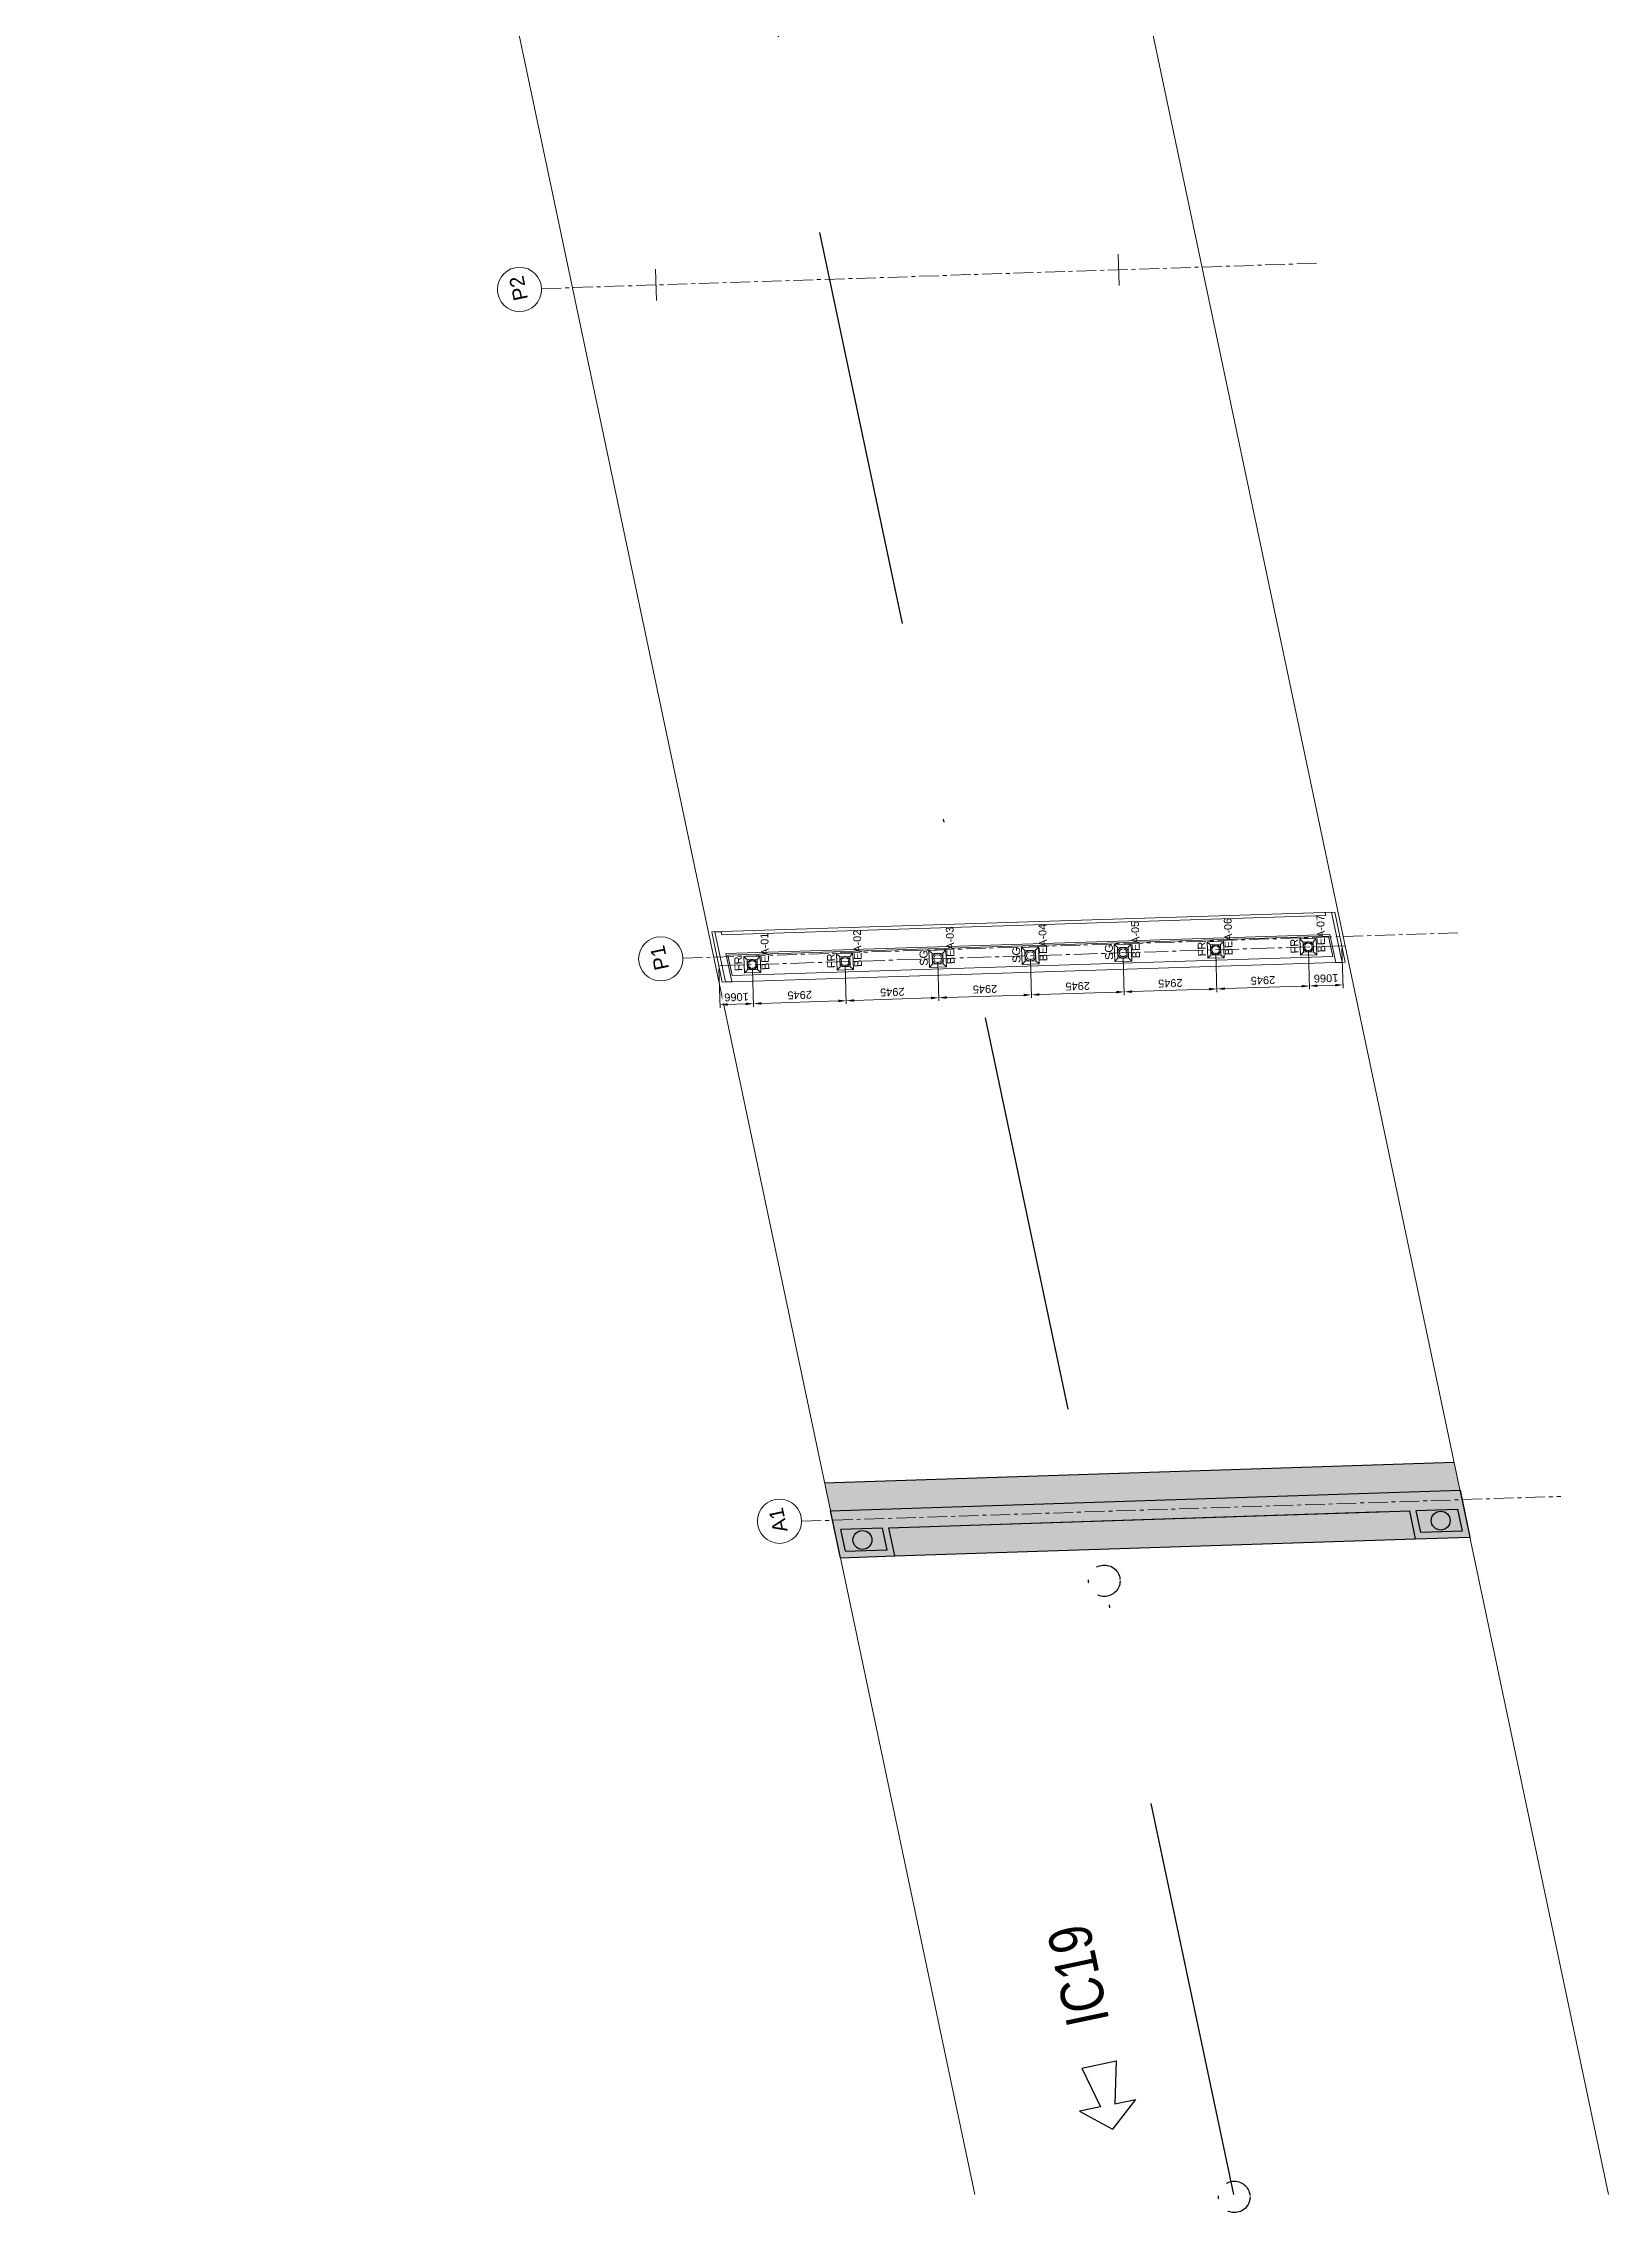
# Model space of a CAD drawing. Header units: metres. Extents: x 224457 to 224512, y 3642199 to 3642337.
# Drawn here: x 224456.5 to 224506.2, y 3642199.4 to 3642268.3 of the extents above; entities that cross this region are included whole.
import ezdxf
from ezdxf.enums import TextEntityAlignment as Align

# ---------------------------------------------------------------- set-up
doc = ezdxf.new("R2010")
doc.units = ezdxf.units.M
doc.header["$MEASUREMENT"] = 0
doc.header["$PDMODE"] = 35
doc.header["$PDSIZE"] = -1
for name, pattern in [('CENTER', [2, 1.25, -0.25, 0.25, -0.25]), ('CENTER2', [1.125, 0.75, -0.125, 0.125, -0.125]), ('DASHDOT', [25.4, 12.7, -6.35, 0, -6.35]), ('Eixos TRI-312-Part4$0$DASHDOTX2', [2, 1, -0.5, 0, -0.5]), ('HIDDEN', [0.375, 0.25, -0.125]), ('right of way LBCD$0$DIVIDE', [1.25, 0.5, -0.25, 0, -0.25, 0, -0.25])]:
    doc.linetypes.add(name, pattern=pattern)
for name, color, linetype, lineweight in [('Coordinate Points', 7, 'Continuous', 0), ('S-ANNO-DIMS', 2, 'Continuous', 9), ('S-ANNO-PATT', 1, 'Continuous', 5), ('S-BRDG-POT-BRNG', 8, 'Continuous', 20), ('S-COLS-CNTR', 253, 'CENTER', 5), ('S-COLS-CONC', 253, 'Continuous', 20), ('S-CONC', 3, 'Continuous', 20), ('S-FNDN-CNTR', 1, 'CENTER', 5), ('S-TEXT-0050', 2, 'Continuous', 9), ('Traçado TRI-312-Part4$0$Shoulder', 10, 'Continuous', 5)]:
    doc.layers.add(name, color=color, linetype=linetype, lineweight=lineweight)
for name, color, linetype in [('Corte_G', 3, 'Continuous'), ('Eixos TRI-312-Part4$0$AXIS_TRR', 1, 'Eixos TRI-312-Part4$0$DASHDOTX2'), ('right of way LBCD$0$R.O.W. LBCD', 5, 'right of way LBCD$0$DIVIDE'), ('TEXTO', 7, 'Continuous'), ('Tramas_G', 254, 'Continuous'), ('Vista_G', 7, 'Continuous')]:
    doc.layers.add(name, color=color, linetype=linetype)
doc.styles.add('Arial', font='arial.ttf')
doc.styles.add('Gen-Text', font='arial.ttf', dxfattribs={"height": 2.5})
doc.styles.add('S-TEXT-METR-MILL-050', font='arial.ttf', dxfattribs={"height": 0.125})
doc.styles.add('S-TEXT-METR-MILL-075', font='arial.ttf', dxfattribs={"height": 0.1875})
doc.styles.add('S-TEXT-METR-MILL-100', font='arial.ttf', dxfattribs={"height": 0.25})
doc.dimstyles.new('S-DIMS-METR-MILL-100', dxfattribs={"dimtxt": 0.25, "dimasz": 0.25, "dimexe": 0.1, "dimexo": 0.1, "dimgap": 0.1, "dimtad": 1, "dimdec": 0, "dimlfac": 1000, "dimzin": 0, "dimdsep": 46, "dimtxsty": 'S-TEXT-METR-MILL-100', "dimcen": 0, "dimclrd": 256, "dimclre": 256, "dimadec": 0, "dimazin": 0, "dimtfac": 1, "dimtdec": 0, "dimtmove": 1, "dimatfit": 3, "dimfxl": 1, "dimtzin": 0, "dimlwd": -1, "dimlwe": -1, "dimarcsym": 0})

# ---------------------------------------------------------------- blocks, each defined once
blk = doc.blocks.new('CRBLK')
at = {"lineweight": 0, "ltscale": 0.5}
blk.add_circle((0, 0), 1.25, dxfattribs=at)
at = {"lineweight": 0, "ltscale": 0.5, "style": 'Gen-Text'}
blk.add_attdef('OO', text='', height=2.5, dxfattribs=at).set_placement((3, 2.5), align=Align.MIDDLE_LEFT)
blk = doc.blocks.new('*D431')
at = {"layer": 'Defpoints', "color": 0, "ltscale": 0.5, "transparency": 16777216}
for p in [(224477.978, 3642239.002), (224479.044, 3642239.036)]:
    blk.add_point(p, dxfattribs=at)
at = {"layer": 'S-ANNO-DIMS', "ltscale": 0.5, "transparency": 16777216}
for p, q in [((224477.981, 3642238.902), (224478.02, 3642237.661)), ((224479.047, 3642238.936), (224479.086, 3642237.695)), ((224478.267, 3642237.769), (224478.833, 3642237.787))]:
    blk.add_line(p, q, dxfattribs=at)
for points in [[(224478.266, 3642237.811), (224478.268, 3642237.727), (224478.017, 3642237.761)], [(224478.832, 3642237.829), (224478.834, 3642237.745), (224479.083, 3642237.795)]]:
    blk.add_solid(points, dxfattribs=at)
at = {"layer": 'S-ANNO-DIMS', "color": 0, "ltscale": 0.5, "transparency": 16777216, "insert": (224478.543, 3642238.005), "char_height": 0.25, "attachment_point": 5, "rotation": 181.82088, "style": 'S-TEXT-METR-MILL-100', "bg_fill": 3, "box_fill_scale": 1.25, "bg_fill_color": 256, "bg_fill_true_color": 13158600, "bg_fill_transparency": 0}
blk.add_mtext('1066', dxfattribs=at)
at = {"layer": 'Defpoints', "color": 0, "ltscale": 0.5, "transparency": 16777216}
blk.add_point((224479.083, 3642237.795), dxfattribs=at)
blk = doc.blocks.new('*D432')
at = {"layer": 'Defpoints', "color": 0, "ltscale": 0.5, "transparency": 16777216}
for p in [(224479.044, 3642239.036), (224481.987, 3642239.13), (224482.026, 3642237.888)]:
    blk.add_point(p, dxfattribs=at)
at = {"layer": 'S-ANNO-DIMS', "ltscale": 0.5, "transparency": 16777216}
for p, q in [((224479.047, 3642238.936), (224479.086, 3642237.695)), ((224481.99, 3642239.03), (224482.03, 3642237.789)), ((224479.333, 3642237.803), (224481.777, 3642237.881))]:
    blk.add_line(p, q, dxfattribs=at)
for points in [[(224479.332, 3642237.844), (224479.334, 3642237.761), (224479.083, 3642237.795)], [(224481.775, 3642237.922), (224481.778, 3642237.839), (224482.026, 3642237.888)]]:
    blk.add_solid(points, dxfattribs=at)
at = {"layer": 'S-ANNO-DIMS', "color": 0, "ltscale": 0.5, "transparency": 16777216, "insert": (224480.548, 3642238.069), "char_height": 0.25, "attachment_point": 5, "rotation": 181.82088, "style": 'S-TEXT-METR-MILL-100', "bg_fill": 3, "box_fill_scale": 1.25, "bg_fill_color": 256, "bg_fill_true_color": 13158600, "bg_fill_transparency": 0}
blk.add_mtext('2945', dxfattribs=at)
blk = doc.blocks.new('*D433')
at = {"layer": 'Defpoints', "color": 0, "ltscale": 0.5, "transparency": 16777216}
for p in [(224481.987, 3642239.13), (224484.931, 3642239.223), (224484.97, 3642237.982)]:
    blk.add_point(p, dxfattribs=at)
at = {"layer": 'S-ANNO-DIMS', "ltscale": 0.5, "transparency": 16777216}
for p, q in [((224481.99, 3642239.03), (224482.03, 3642237.789)), ((224484.934, 3642239.123), (224484.973, 3642237.882)), ((224482.276, 3642237.896), (224484.72, 3642237.974))]:
    blk.add_line(p, q, dxfattribs=at)
for points in [[(224482.275, 3642237.938), (224482.278, 3642237.855), (224482.026, 3642237.888)], [(224484.719, 3642238.016), (224484.721, 3642237.932), (224484.97, 3642237.982)]]:
    blk.add_solid(points, dxfattribs=at)
at = {"layer": 'S-ANNO-DIMS', "color": 0, "ltscale": 0.5, "transparency": 16777216, "insert": (224483.491, 3642238.163), "char_height": 0.25, "attachment_point": 5, "rotation": 181.82088, "style": 'S-TEXT-METR-MILL-100', "bg_fill": 3, "box_fill_scale": 1.25, "bg_fill_color": 256, "bg_fill_true_color": 13158600, "bg_fill_transparency": 0}
blk.add_mtext('2945', dxfattribs=at)
blk = doc.blocks.new('*D435')
at = {"layer": 'Defpoints', "color": 0, "ltscale": 0.5, "transparency": 16777216}
for p in [(224490.818, 3642239.411), (224487.874, 3642239.317), (224490.857, 3642238.169)]:
    blk.add_point(p, dxfattribs=at)
at = {"layer": 'S-ANNO-DIMS', "ltscale": 0.5, "transparency": 16777216}
for p, q in [((224487.877, 3642239.217), (224487.917, 3642237.976)), ((224490.821, 3642239.311), (224490.861, 3642238.069)), ((224488.163, 3642238.084), (224490.608, 3642238.161))]:
    blk.add_line(p, q, dxfattribs=at)
for points in [[(224488.162, 3642238.125), (224488.165, 3642238.042), (224487.914, 3642238.076)], [(224490.606, 3642238.203), (224490.609, 3642238.12), (224490.857, 3642238.169)]]:
    blk.add_solid(points, dxfattribs=at)
at = {"layer": 'S-ANNO-DIMS', "color": 0, "ltscale": 0.5, "transparency": 16777216, "insert": (224489.378, 3642238.35), "char_height": 0.25, "attachment_point": 5, "rotation": 181.82088, "style": 'S-TEXT-METR-MILL-100', "bg_fill": 3, "box_fill_scale": 1.25, "bg_fill_color": 256, "bg_fill_true_color": 13158600, "bg_fill_transparency": 0}
blk.add_mtext('2945', dxfattribs=at)
blk = doc.blocks.new('*D436')
at = {"layer": 'Defpoints', "color": 0, "ltscale": 0.5, "transparency": 16777216}
for p in [(224490.818, 3642239.411), (224493.761, 3642239.504), (224493.801, 3642238.263)]:
    blk.add_point(p, dxfattribs=at)
at = {"layer": 'S-ANNO-DIMS', "ltscale": 0.5, "transparency": 16777216}
for p, q in [((224493.765, 3642239.404), (224493.804, 3642238.163)), ((224490.821, 3642239.311), (224490.861, 3642238.069)), ((224491.107, 3642238.177), (224493.551, 3642238.255))]:
    blk.add_line(p, q, dxfattribs=at)
for points in [[(224491.106, 3642238.219), (224491.109, 3642238.136), (224490.857, 3642238.169)], [(224493.55, 3642238.296), (224493.552, 3642238.213), (224493.801, 3642238.263)]]:
    blk.add_solid(points, dxfattribs=at)
at = {"layer": 'S-ANNO-DIMS', "color": 0, "ltscale": 0.5, "transparency": 16777216, "insert": (224492.322, 3642238.444), "char_height": 0.25, "attachment_point": 5, "rotation": 181.82088, "style": 'S-TEXT-METR-MILL-100', "bg_fill": 3, "box_fill_scale": 1.25, "bg_fill_color": 256, "bg_fill_true_color": 13158600, "bg_fill_transparency": 0}
blk.add_mtext('2945', dxfattribs=at)
blk = doc.blocks.new('*D437')
at = {"layer": 'Defpoints', "color": 0, "ltscale": 0.5, "transparency": 16777216}
for p in [(224493.761, 3642239.504), (224496.705, 3642239.598), (224496.744, 3642238.356)]:
    blk.add_point(p, dxfattribs=at)
at = {"layer": 'S-ANNO-DIMS', "ltscale": 0.5, "transparency": 16777216}
for p, q in [((224493.765, 3642239.404), (224493.804, 3642238.163)), ((224496.708, 3642239.498), (224496.748, 3642238.256)), ((224494.051, 3642238.271), (224496.495, 3642238.348))]:
    blk.add_line(p, q, dxfattribs=at)
for points in [[(224494.049, 3642238.312), (224494.052, 3642238.229), (224493.801, 3642238.263)], [(224496.493, 3642238.39), (224496.496, 3642238.307), (224496.744, 3642238.356)]]:
    blk.add_solid(points, dxfattribs=at)
at = {"layer": 'S-ANNO-DIMS', "color": 0, "ltscale": 0.5, "transparency": 16777216, "insert": (224495.265, 3642238.537), "char_height": 0.25, "attachment_point": 5, "rotation": 181.82088, "style": 'S-TEXT-METR-MILL-100', "bg_fill": 3, "box_fill_scale": 1.25, "bg_fill_color": 256, "bg_fill_true_color": 13158600, "bg_fill_transparency": 0}
blk.add_mtext('2945', dxfattribs=at)
blk = doc.blocks.new('*D438')
at = {"layer": 'Defpoints', "color": 0, "ltscale": 0.5, "transparency": 16777216}
for p in [(224496.705, 3642239.598), (224497.771, 3642239.632)]:
    blk.add_point(p, dxfattribs=at)
at = {"layer": 'S-ANNO-DIMS', "ltscale": 0.5, "transparency": 16777216}
for p, q in [((224496.708, 3642239.498), (224496.748, 3642238.256)), ((224497.774, 3642239.532), (224497.814, 3642238.29)), ((224496.994, 3642238.364), (224497.56, 3642238.382))]:
    blk.add_line(p, q, dxfattribs=at)
for points in [[(224496.993, 3642238.406), (224496.996, 3642238.323), (224496.744, 3642238.356)], [(224497.559, 3642238.424), (224497.562, 3642238.341), (224497.81, 3642238.39)]]:
    blk.add_solid(points, dxfattribs=at)
at = {"layer": 'S-ANNO-DIMS', "color": 0, "ltscale": 0.5, "transparency": 16777216, "insert": (224497.27, 3642238.601), "char_height": 0.25, "attachment_point": 5, "rotation": 181.82088, "style": 'S-TEXT-METR-MILL-100', "bg_fill": 3, "box_fill_scale": 1.25, "bg_fill_color": 256, "bg_fill_true_color": 13158600, "bg_fill_transparency": 0}
blk.add_mtext('1066', dxfattribs=at)
at = {"layer": 'Defpoints', "color": 0, "ltscale": 0.5, "transparency": 16777216}
blk.add_point((224497.81, 3642238.39), dxfattribs=at)
blk = doc.blocks.new('*D439')
at = {"layer": 'Defpoints', "color": 0, "ltscale": 0.5, "transparency": 16777216}
for p in [(224484.931, 3642239.223), (224487.874, 3642239.317), (224487.914, 3642238.076)]:
    blk.add_point(p, dxfattribs=at)
at = {"layer": 'S-ANNO-DIMS', "ltscale": 0.5, "transparency": 16777216}
for p, q in [((224484.934, 3642239.123), (224484.973, 3642237.882)), ((224487.877, 3642239.217), (224487.917, 3642237.976)), ((224485.22, 3642237.99), (224487.664, 3642238.068))]:
    blk.add_line(p, q, dxfattribs=at)
for points in [[(224485.219, 3642238.032), (224485.221, 3642237.948), (224484.97, 3642237.982)], [(224487.662, 3642238.109), (224487.665, 3642238.026), (224487.914, 3642238.076)]]:
    blk.add_solid(points, dxfattribs=at)
at = {"layer": 'S-ANNO-DIMS', "color": 0, "ltscale": 0.5, "transparency": 16777216, "insert": (224486.435, 3642238.256), "char_height": 0.25, "attachment_point": 5, "rotation": 181.82088, "style": 'S-TEXT-METR-MILL-100', "bg_fill": 3, "box_fill_scale": 1.25, "bg_fill_color": 256, "bg_fill_true_color": 13158600, "bg_fill_transparency": 0}
blk.add_mtext('2945', dxfattribs=at)

msp = doc.modelspace()

# ---------------------------------------------------------------- hatches: boundary and pattern name
at = {"layer": 'S-ANNO-PATT', "ltscale": 0.5, "transparency": 33554505}
h = msp.add_hatch(color=8, dxfattribs=at)
h.dxf.hatch_style = 1
h.paths.add_polyline_path([(224501.0681, 3642222.3231), (224500.8794, 3642223.2174), (224481.7972, 3642222.5935), (224481.9859, 3642221.6992)])
h.paths.add_polyline_path([(224481.7972, 3642222.5935), (224481.3405, 3642222.5786), (224481.5291, 3642221.6843), (224481.9859, 3642221.6992)])
h.paths.add_polyline_path([(224501.3362, 3642223.2324), (224500.8794, 3642223.2174), (224501.0681, 3642222.3231), (224501.5248, 3642222.3381)])
h.paths.add_polyline_path([(224484.4658, 3642221.18), (224484.4952, 3642220.2805), (224499.3525, 3642220.7662), (224499.1638, 3642221.6605)])
h.paths.add_polyline_path([(224500.1138, 3642220.7911), (224499.9251, 3642221.6854), (224499.1638, 3642221.6605), (224499.3525, 3642220.7662)])
h.paths.add_polyline_path([(224483.3804, 3642221.1445), (224483.5378, 3642220.3986), (224483.5133, 3642221.1488)])
h.paths.add_polyline_path([(224483.5378, 3642220.3986), (224483.5691, 3642220.2502), (224484.4952, 3642220.2805), (224484.4658, 3642221.18), (224483.5133, 3642221.1488)])
h = msp.add_hatch(color=8, dxfattribs=at)
h.dxf.hatch_style = 1
h.paths.add_polyline_path([(224483.1774, 3642221.1378), (224483.151, 3642221.137), (224483.2978, 3642220.4414), (224483.3242, 3642220.4423)])
h.paths.add_polyline_path([(224500.1545, 3642221.6929), (224500.1281, 3642221.6921), (224500.2748, 3642220.9965), (224500.3012, 3642220.9974)])
h.paths.add_polyline_path([(224501.4476, 3642221.7352), (224501.4404, 3642221.735), (224501.5871, 3642221.0394), (224501.5943, 3642221.0396)])
h.paths.add_polyline_path([(224501.4404, 3642221.735), (224501.1938, 3642221.7269), (224501.3406, 3642221.0313), (224501.5871, 3642221.0394)])
h.paths.add_polyline_path([(224481.8579, 3642221.0947), (224482.0047, 3642220.3991), (224482.2584, 3642220.4074), (224482.1117, 3642221.103)])
h.paths.add_polyline_path([(224483.2978, 3642220.4414), (224483.151, 3642221.137), (224482.1117, 3642221.103), (224482.2584, 3642220.4074)])
h.paths.add_polyline_path([(224500.1545, 3642221.6929), (224500.3012, 3642220.9974), (224501.3406, 3642221.0313), (224501.1938, 3642221.7269)])
at = {"layer": 'Tramas_G', "linetype": 'ByBlock', "transparency": 33554505}
h = msp.add_hatch(color=253, dxfattribs=at)
h.paths.add_polyline_path([(224483.3804, 3642221.1445), (224483.354, 3642221.1436), (224483.5427, 3642220.2493), (224483.5691, 3642220.2502)])
h.paths.add_polyline_path([(224499.9515, 3642221.6863), (224499.9251, 3642221.6854), (224500.1138, 3642220.7911), (224500.1402, 3642220.792)])
h.paths.add_polyline_path([(224500.1108, 3642221.6915), (224499.9515, 3642221.6863), (224500.0982, 3642220.9907), (224500.1336, 3642220.9919)], flags=16)
h.paths.add_polyline_path([(224481.8579, 3642221.0947), (224481.8507, 3642221.0945), (224481.9974, 3642220.3989), (224482.0047, 3642220.3991)], flags=16)
h.paths.add_polyline_path([(224481.8507, 3642221.0945), (224482.1117, 3642221.103), (224482.0488, 3642221.4011), (224481.592, 3642221.3862), (224481.8436, 3642220.1938), (224482.3003, 3642220.2087), (224482.2584, 3642220.4074), (224481.9974, 3642220.3989)])
h.paths.add_polyline_path([(224481.9859, 3642221.6992), (224481.5291, 3642221.6843), (224481.592, 3642221.3862), (224482.0488, 3642221.4011)])
h.paths.add_polyline_path([(224501.131, 3642222.025), (224501.0681, 3642222.3231), (224481.9859, 3642221.6992), (224482.0488, 3642221.4011)])
h.paths.add_polyline_path([(224501.5248, 3642222.3381), (224501.0681, 3642222.3231), (224501.131, 3642222.025), (224501.5877, 3642222.04)])
h.paths.add_polyline_path([(224501.4404, 3642221.735), (224501.4476, 3642221.7352), (224501.5943, 3642221.0396), (224501.3406, 3642221.0313), (224501.3825, 3642220.8326), (224501.8393, 3642220.8475), (224501.5877, 3642222.04), (224501.131, 3642222.025), (224501.1938, 3642221.7269)])
h.paths.add_polyline_path([(224483.5427, 3642220.2493), (224483.5008, 3642220.448), (224482.2584, 3642220.4074), (224482.3003, 3642220.2087)])
h.paths.add_polyline_path([(224500.0982, 3642220.9907), (224500.1402, 3642220.792), (224501.3825, 3642220.8326), (224501.3406, 3642221.0313)])
h.paths.add_polyline_path([(224499.1638, 3642221.6605), (224499.3668, 3642221.6672), (224501.1938, 3642221.7269), (224501.131, 3642222.025), (224482.0488, 3642221.4011), (224482.1117, 3642221.103)])
h.paths.add_polyline_path([(224500.2748, 3642220.9965), (224500.1281, 3642221.6921), (224500.1108, 3642221.6915), (224500.1336, 3642220.9919)])
h.paths.add_polyline_path([(224483.1774, 3642221.1378), (224483.3242, 3642220.4423), (224483.5008, 3642220.448), (224483.354, 3642221.1436)])
h = msp.add_hatch(dxfattribs=at)
h.set_pattern_fill('AR-CONC', color=251, scale=0.002, angle=360, style=0)
h.set_pattern_definition([(50, (223713.65886, 3642194.32715), (0.36436934, -0.03187817), [0.0381, -0.4191]), (355, (223713.65886, 3642194.32715), (-0.07048565, 0.38211329), [0.03048, -0.33528]), (100.451, (223713.68923, 3642194.3245), (0.293885, 0.35023338), [0.03238, -0.35618]), (46.1842, (223713.65886, 3642194.42875), (0.54215808, -0.08408466), [0.05715, -0.62865]), (96.6356, (223713.70404, 3642194.42174), (0.47480847, 0.4948511), [0.04857, -0.53427]), (351.184, (223713.65886, 3642194.42875), (0.4748092, 0.49485024), [0.04572, -0.50292]), (21, (223713.70966, 3642194.40335), (0.30322976, -0.20453104), [0.0381, -0.4191]), (326, (223713.70966, 3642194.40335), (0.12360406, 0.36837593), [0.03048, -0.33528]), (71.4514, (223713.73493, 3642194.3863), (0.42683298, 0.16384572), [0.03238, -0.35618]), (37.5, (223713.65886, 3642194.32715), (0.006177206, 0.169110078), [0, -0.331216, 0, -0.34036, 0, -0.33655]), (7.5, (223713.65886, 3642194.32715), (0.133639325, 0.20036115), [0, -0.194056, 0, -0.323596, 0, -0.12827]), (327.5, (223713.54558, 3642194.32715), (0.27118119, -0.011457488), [0, -0.127, 0, -0.39624, 0, -0.52578]), (317.5, (223713.49478, 3642194.32715), (0.29625836, 0.05085298), [0, -0.1651, 0, -0.263144, 0, -0.37338])])
h.paths.add_polyline_path([(224483.3804, 3642221.1445), (224483.354, 3642221.1436), (224483.5427, 3642220.2493), (224483.5691, 3642220.2502)])
h.paths.add_polyline_path([(224499.9515, 3642221.6863), (224499.9251, 3642221.6854), (224500.1138, 3642220.7911), (224500.1402, 3642220.792)])
h.paths.add_polyline_path([(224500.1108, 3642221.6915), (224499.9515, 3642221.6863), (224500.0982, 3642220.9907), (224500.1336, 3642220.9919)])
h.paths.add_polyline_path([(224483.354, 3642221.1436), (224483.151, 3642221.137), (224483.2978, 3642220.4414), (224483.5008, 3642220.448)], flags=17)
h.paths.add_polyline_path([(224501.5248, 3642222.3381), (224501.0681, 3642222.3231), (224501.131, 3642222.025), (224501.5877, 3642222.04)])
h.paths.add_polyline_path([(224501.131, 3642222.025), (224501.0681, 3642222.3231), (224481.9859, 3642221.6992), (224482.0488, 3642221.4011)])
h.paths.add_polyline_path([(224482.0488, 3642221.4011), (224481.592, 3642221.3862), (224481.8436, 3642220.1938), (224482.3003, 3642220.2087), (224482.2584, 3642220.4074), (224481.9974, 3642220.3989), (224481.8507, 3642221.0945), (224482.1117, 3642221.103)])
h.paths.add_polyline_path([(224481.9859, 3642221.6992), (224481.5291, 3642221.6843), (224481.592, 3642221.3862), (224482.0488, 3642221.4011)])
h.paths.add_polyline_path([(224501.5943, 3642221.0396), (224501.3406, 3642221.0313), (224501.3825, 3642220.8326), (224501.8393, 3642220.8475), (224501.5877, 3642222.04), (224501.131, 3642222.025), (224501.1938, 3642221.7269), (224501.4404, 3642221.735), (224501.4476, 3642221.7352)])
h.paths.add_polyline_path([(224483.5427, 3642220.2493), (224483.5008, 3642220.448), (224482.2584, 3642220.4074), (224482.3003, 3642220.2087)])
h.paths.add_polyline_path([(224499.1638, 3642221.6605), (224499.3668, 3642221.6672), (224501.1938, 3642221.7269), (224501.131, 3642222.025), (224482.0488, 3642221.4011), (224482.1117, 3642221.103)])
h.paths.add_polyline_path([(224500.0982, 3642220.9907), (224500.1402, 3642220.792), (224501.3825, 3642220.8326), (224501.3406, 3642221.0313)])
h.paths.add_polyline_path([(224500.2748, 3642220.9965), (224500.1281, 3642221.6921), (224500.1108, 3642221.6915), (224500.1336, 3642220.9919)])

# ---------------------------------------------------------------- linework, layer by layer
at = {"layer": 'Corte_G'}
for p, q in [((224481.5291, 3642221.6843), (224501.5248, 3642222.3381)), ((224501.5248, 3642222.3381), (224501.8393, 3642220.8475)), ((224481.8436, 3642220.1938), (224481.5291, 3642221.6843)), ((224483.3804, 3642221.1445), (224499.9251, 3642221.6854)), ((224483.3804, 3642221.1445), (224499.1638, 3642221.6605)), ((224501.4476, 3642221.7352), (224501.5943, 3642221.0396)), ((224482.0047, 3642220.3991), (224481.8579, 3642221.0947)), ((224500.1138, 3642220.7911), (224501.8393, 3642220.8475)), ((224481.8436, 3642220.1938), (224483.5691, 3642220.2502))]:
    msp.add_line(p, q, dxfattribs=at)
for points in [[(224500.1138, 3642220.7911), (224499.9251, 3642221.6854)], [(224501.5943, 3642221.0396), (224500.2748, 3642220.9965), (224500.1281, 3642221.6921), (224501.4476, 3642221.7352)], [(224482.0047, 3642220.3991), (224483.3242, 3642220.4423), (224483.1774, 3642221.1378), (224481.8579, 3642221.0947)], [(224483.5691, 3642220.2502), (224483.3804, 3642221.1445)]]:
    msp.add_lwpolyline(points, dxfattribs=at)
at = {"layer": 'Eixos TRI-312-Part4$0$AXIS_TRR', "color": 20, "linetype": 'DASHDOT', "flags": 128}
msp.add_lwpolyline([(224494.3381, 3642199.9659), (224472.4223, 3642303.8507), (224471.3045, 3642309.1337), (224470.1676, 3642314.4127), (224468.9928, 3642319.6833), (224467.7612, 3642324.9409), (224466.4539, 3642330.1802), (224465.1871, 3642334.9124), (224464.9013, 3642335.906)], dxfattribs=at)
at = {"layer": 'Eixos TRI-312-Part4$0$AXIS_TRR'}
for centre in [(224490.225, 3642219.4626), (224494.3534, 3642199.8934)]:
    msp.add_circle(centre, 0.5, dxfattribs=at)
at = {"layer": 'right of way LBCD$0$R.O.W. LBCD', "color": 1, "linetype": 'ByBlock'}
for centre in [(224500.9106, 3642221.3738), (224482.5421, 3642220.7585)]:
    msp.add_circle(centre, 0.3, dxfattribs=at)
at = {"layer": 'S-BRDG-POT-BRNG', "color": 1, "linetype": 'HIDDEN', "ltscale": 7}
for points in [[(224481.7189, 3642239.3814), (224482.2386, 3642239.3979), (224482.2552, 3642238.8782), (224481.7354, 3642238.8617)], [(224493.4933, 3642239.7557), (224494.0131, 3642239.7722), (224494.0296, 3642239.2525), (224493.5098, 3642239.236)], [(224496.4368, 3642239.8493), (224496.9566, 3642239.8658), (224496.9731, 3642239.3461), (224496.4534, 3642239.3296)], [(224478.7754, 3642239.2878), (224479.2951, 3642239.3043), (224479.3117, 3642238.7846), (224478.7919, 3642238.7681)]]:
    msp.add_lwpolyline(points, close=True, dxfattribs=at)
for points in [[(224482.1419, 3642239.2948), (224482.2386, 3642239.3979)], [(224493.5964, 3642239.6589), (224493.4933, 3642239.7557)], [(224493.5964, 3642239.6589), (224493.9163, 3642239.6691), (224493.9265, 3642239.3493), (224493.6066, 3642239.3391), (224493.5964, 3642239.6589)], [(224493.9163, 3642239.6691), (224494.0131, 3642239.7722)], [(224496.54, 3642239.7525), (224496.4368, 3642239.8493)], [(224496.5501, 3642239.4327), (224496.4534, 3642239.3296)], [(224496.54, 3642239.7525), (224496.8598, 3642239.7627), (224496.87, 3642239.4428), (224496.5501, 3642239.4327), (224496.54, 3642239.7525)], [(224496.8598, 3642239.7627), (224496.9566, 3642239.8658)], [(224496.87, 3642239.4428), (224496.9731, 3642239.3461)], [(224478.8785, 3642239.191), (224478.7754, 3642239.2878)], [(224478.8887, 3642238.8712), (224478.7919, 3642238.7681)], [(224478.8785, 3642239.191), (224479.1984, 3642239.2012), (224479.2085, 3642238.8814), (224478.8887, 3642238.8712), (224478.8785, 3642239.191)], [(224479.1984, 3642239.2012), (224479.2951, 3642239.3043)], [(224479.2085, 3642238.8814), (224479.3117, 3642238.7846)], [(224481.822, 3642239.2846), (224481.7189, 3642239.3814)], [(224481.8322, 3642238.9648), (224481.7354, 3642238.8617)], [(224481.822, 3642239.2846), (224482.1419, 3642239.2948), (224482.152, 3642238.975), (224481.8322, 3642238.9648), (224481.822, 3642239.2846)], [(224482.152, 3642238.975), (224482.2552, 3642238.8782)], [(224493.6066, 3642239.3391), (224493.5098, 3642239.236)], [(224493.9265, 3642239.3493), (224494.0296, 3642239.2525)]]:
    msp.add_lwpolyline(points, dxfattribs=at)
at = {"layer": 'S-BRDG-POT-BRNG', "color": 3, "linetype": 'HIDDEN', "ltscale": 7}
for points in [[(224484.6521, 3642239.4846), (224485.1918, 3642239.5018), (224485.209, 3642238.9621), (224484.6693, 3642238.9449)], [(224487.5956, 3642239.5782), (224488.1353, 3642239.5954), (224488.1525, 3642239.0557), (224487.6128, 3642239.0385)], [(224490.5395, 3642239.6718), (224491.0792, 3642239.689), (224491.0964, 3642239.1492), (224490.5567, 3642239.1321)]]:
    msp.add_lwpolyline(points, close=True, dxfattribs=at)
for points in [[(224484.7552, 3642239.3879), (224484.6521, 3642239.4846)], [(224484.7552, 3642239.3879), (224485.0951, 3642239.3987), (224485.1059, 3642239.0589), (224484.766, 3642239.048), (224484.7552, 3642239.3879)], [(224485.0951, 3642239.3987), (224485.1918, 3642239.5018)], [(224487.6987, 3642239.4815), (224487.5956, 3642239.5782)], [(224487.6987, 3642239.4815), (224488.0386, 3642239.4923), (224488.0494, 3642239.1524), (224487.7095, 3642239.1416), (224487.6987, 3642239.4815)], [(224488.0386, 3642239.4923), (224488.1353, 3642239.5954)], [(224490.6426, 3642239.575), (224490.5395, 3642239.6718)], [(224490.6426, 3642239.575), (224490.9824, 3642239.5858), (224490.9933, 3642239.246), (224490.6534, 3642239.2352), (224490.6426, 3642239.575)], [(224490.9824, 3642239.5858), (224491.0792, 3642239.689)], [(224484.766, 3642239.048), (224484.6693, 3642238.9449)], [(224485.1059, 3642239.0589), (224485.209, 3642238.9621)], [(224487.7095, 3642239.1416), (224487.6128, 3642239.0385)], [(224488.0494, 3642239.1524), (224488.1525, 3642239.0557)], [(224490.6534, 3642239.2352), (224490.5567, 3642239.1321)], [(224490.9933, 3642239.246), (224491.0964, 3642239.1492)]]:
    msp.add_lwpolyline(points, dxfattribs=at)
for centre in [(224487.8741, 3642239.3169), (224490.8179, 3642239.4105), (224484.9305, 3642239.2234)]:
    msp.add_circle(centre, 0.17, dxfattribs=at)
at = {"layer": 'S-BRDG-POT-BRNG', "color": 1, "linetype": 'HIDDEN', "ltscale": 7}
for centre in [(224493.7614, 3642239.5041), (224496.705, 3642239.5977), (224479.0435, 3642239.0362), (224481.987, 3642239.1298)]:
    msp.add_circle(centre, 0.16, dxfattribs=at)
at = {"layer": 'S-COLS-CNTR', "color": 1, "ltscale": 0.5}
for p, q in [((224476.838, 3642239.2403), (224501.5384, 3642240.048)), ((224480.6113, 3642221.3541), (224504.7295, 3642222.1427))]:
    msp.add_line(p, q, dxfattribs=at)
msp.add_lwpolyline([(224472.3519, 3642260.5051), (224497.0523, 3642261.3127)], dxfattribs=at)
at = {"layer": 'S-COLS-CONC', "color": 3}
for p, q in [((224490.6929, 3642260.6045), (224490.6602, 3642261.604)), ((224476.0008, 3642260.1241), (224475.9681, 3642261.1236))]:
    msp.add_line(p, q, dxfattribs=at)
at = {"layer": 'S-CONC', "color": 3, "lineweight": 9, "ltscale": 0.5}
msp.add_lwpolyline([(224497.8805, 3642239.1098), (224497.5465, 3642240.7), (224477.7532, 3642240.0707), (224478.0872, 3642238.4805)], close=True, dxfattribs=at)
at = {"layer": 'S-CONC', "color": 5, "lineweight": 9, "ltscale": 0.5}
for points in [[(224477.8547, 3642240.074), (224478.1887, 3642238.4838), (224478.3917, 3642238.4902), (224478.2039, 3642239.3847), (224497.3881, 3642239.9946), (224497.5759, 3642239.1001), (224497.7789, 3642239.1066), (224497.445, 3642240.6968), (224497.242, 3642240.6903), (224497.2628, 3642240.5909), (224478.0786, 3642239.981), (224478.0577, 3642240.0804)], [(224478.4007, 3642238.6906), (224478.265, 3642239.3366), (224497.3478, 3642239.9433), (224497.4834, 3642239.2973)]]:
    msp.add_lwpolyline(points, close=True, dxfattribs=at)
at = {"layer": 'S-FNDN-CNTR', "linetype": 'Continuous'}
for centre in [(224471.6495, 3642260.4821), (224476.1356, 3642239.2174), (224479.9086, 3642221.3541)]:
    msp.add_circle(centre, 0.7028, dxfattribs=at)
at = {"layer": 'TEXTO', "linetype": 'Continuous'}
for p, q in [((224489.5126, 3642203.9806), (224490.601, 3642204.2102)), ((224489.5126, 3642203.9806), (224490.1008, 3642202.7543)), ((224490.601, 3642204.2102), (224490.5582, 3642202.8508)), ((224491.2208, 3642202.9906), (224490.4892, 3642202.0457)), ((224490.5582, 3642202.8508), (224491.2208, 3642202.9906)), ((224490.1008, 3642202.7543), (224489.4383, 3642202.6145)), ((224489.4383, 3642202.6145), (224490.4892, 3642202.0457))]:
    msp.add_line(p, q, dxfattribs=at)
at = {"layer": 'Traçado TRI-312-Part4$0$Shoulder', "color": 6}
msp.add_lwpolyline([(224486.1109, 3642199.9659), (224464.5462, 3642302.1866), (224463.4318, 3642307.4531), (224462.3042, 3642312.6896), (224461.1451, 3642317.8895), (224459.9366, 3642323.0484), (224458.66, 3642328.1648), (224457.4301, 3642332.7589), (224456.5251, 3642335.906)], dxfattribs=at)
msp.add_lwpolyline([(224506.2445, 3642199.9659), (224483.8214, 3642306.2554, 0.00015), (224483.82, 3642306.2623), (224482.6978, 3642311.5658), (224481.5477, 3642316.9063), (224480.3501, 3642322.2793), (224479.0849, 3642327.6798), (224477.7333, 3642333.0969), (224476.9813, 3642335.906)], format="xyb", dxfattribs=at)
at = {"layer": 'Vista_G'}
for p, q in [((224481.3405, 3642222.5786), (224501.3362, 3642223.2324)), ((224483.5691, 3642220.2502), (224500.1138, 3642220.7911))]:
    msp.add_line(p, q, dxfattribs=at)

# ---------------------------------------------------------------- texts
at = {"layer": 'S-TEXT-0050', "style": 'S-TEXT-METR-MILL-075'}
for s, p in [('P2', (224471.6157, 3642260.5153)), ('P1', (224476.0945, 3642239.2497)), ('A1', (224479.8631, 3642221.3859))]:
    msp.add_text(s, height=0.45894, rotation=101.912578, dxfattribs=at).set_placement(p, align=Align.MIDDLE)
at = {"layer": 'TEXTO', "linetype": 'Continuous', "style": 'Arial', "width": 0.8}
msp.add_text('IC19', height=1.35732, rotation=101.919606, dxfattribs=at).set_placement((224490.3902, 3642205.4988))

# ---------------------------------------------------------------- next in the draw order: texts
at = {"layer": 'S-TEXT-0050', "ltscale": 0.5, "char_height": 0.25, "width": 0.214659, "attachment_point": 5, "rotation": 91.872727, "style": 'S-TEXT-METR-MILL-050', "bg_fill": 3, "box_fill_scale": 1, "bg_fill_color": 256, "bg_fill_transparency": 0}
for s, insert in [('SG', (224484.4883, 3642239.2482)), ('SG', (224487.4318, 3642239.3418)), ('SG', (224490.3757, 3642239.4354)), ('FR', (224493.3192, 3642239.529)), ('FR', (224496.2627, 3642239.6225)), ('FR', (224478.6012, 3642239.0611)), ('FR', (224481.5448, 3642239.1546))]:
    msp.add_mtext(s, dxfattribs=dict(at, insert=insert))

# ---------------------------------------------------------------- next in the draw order: linework, layer by layer
at = {"layer": 'S-COLS-CONC', "color": 253, "linetype": 'CENTER2', "lineweight": 5}
msp.add_line((224497.8758, 3642239.6349), (224477.8764, 3642238.9991), dxfattribs=at)

# ---------------------------------------------------------------- next in the draw order: block references
at = {"layer": 'Coordinate Points', "color": 20, "lineweight": 20}
ref = msp.add_blockref('CRBLK', (224481.987, 3642239.1298), dxfattribs=dict(at, xscale=0.09842519685039369, yscale=0.09842519685039369, zscale=0.3280839895013123, rotation=345.001447994831))
ref.add_attrib('OO', 'BEA-02', dxfattribs={"layer": '0', "color": 6, "linetype": 'ByBlock', "lineweight": 0, "height": 0.24606, "rotation": 91.872727, "style": 'Gen-Text'}).set_placement((224482.4062, 3642238.9566), align=Align.MIDDLE_LEFT)
ref = msp.add_blockref('CRBLK', (224484.9305, 3642239.2234), dxfattribs=dict(at, xscale=0.09842519685039369, yscale=0.09842519685039369, zscale=0.3280839895013123, rotation=345.001447994831))
ref.add_attrib('OO', 'BEA-03', dxfattribs={"layer": '0', "color": 6, "linetype": 'ByBlock', "lineweight": 0, "height": 0.24606, "rotation": 91.872727, "style": 'Gen-Text'}).set_placement((224485.3497, 3642239.0502), align=Align.MIDDLE_LEFT)
ref = msp.add_blockref('CRBLK', (224487.8741, 3642239.3169), dxfattribs=dict(at, xscale=0.09842519685039369, yscale=0.09842519685039369, zscale=0.3280839895013123, rotation=345.001447994831))
ref.add_attrib('OO', 'BEA-04', dxfattribs={"layer": '0', "color": 6, "linetype": 'ByBlock', "lineweight": 0, "height": 0.24606, "rotation": 91.872727, "style": 'Gen-Text'}).set_placement((224488.2932, 3642239.1437), align=Align.MIDDLE_LEFT)
ref = msp.add_blockref('CRBLK', (224490.8179, 3642239.4105), dxfattribs=dict(at, xscale=0.09842519685039369, yscale=0.09842519685039369, zscale=0.3280839895013123, rotation=345.001447994831))
ref.add_attrib('OO', 'BEA-05', dxfattribs={"layer": '0', "color": 6, "linetype": 'ByBlock', "lineweight": 0, "height": 0.24606, "rotation": 91.872727, "style": 'Gen-Text'}).set_placement((224491.2371, 3642239.2373), align=Align.MIDDLE_LEFT)
ref = msp.add_blockref('CRBLK', (224493.7614, 3642239.5041), dxfattribs=dict(at, xscale=0.09842519685039369, yscale=0.09842519685039369, zscale=0.3280839895013123, rotation=345.001447994831))
ref.add_attrib('OO', 'BEA-06', dxfattribs={"layer": '0', "color": 6, "linetype": 'ByBlock', "lineweight": 0, "height": 0.24606, "rotation": 91.872727, "style": 'Gen-Text'}).set_placement((224494.1806, 3642239.3309), align=Align.MIDDLE_LEFT)
ref = msp.add_blockref('CRBLK', (224496.705, 3642239.5977), dxfattribs=dict(at, xscale=0.09842519685039369, yscale=0.09842519685039369, zscale=0.3280839895013123, rotation=345.001447994831))
ref.add_attrib('OO', 'BEA-07', dxfattribs={"layer": '0', "color": 6, "linetype": 'ByBlock', "lineweight": 0, "height": 0.24606, "rotation": 91.872727, "style": 'Gen-Text'}).set_placement((224497.1241, 3642239.4245), align=Align.MIDDLE_LEFT)
ref = msp.add_blockref('CRBLK', (224479.0435, 3642239.0362), dxfattribs=dict(at, xscale=0.09842519685039369, yscale=0.09842519685039369, zscale=0.3280839895013123, rotation=345.001447994831))
ref.add_attrib('OO', 'BEA-01', dxfattribs={"layer": '0', "color": 6, "linetype": 'ByBlock', "lineweight": 0, "height": 0.24606, "rotation": 91.872727, "style": 'Gen-Text'}).set_placement((224479.4627, 3642238.863), align=Align.MIDDLE_LEFT)

# ---------------------------------------------------------------- next in the draw order: dimensions: what is measured, and where the dimension line sits
at = {"layer": 'S-ANNO-DIMS', "ltscale": 0.5}
for p1, p2, picture, middle in [((224487.8741, 3642239.3169), (224490.8179, 3642239.4105), '*D435', (224489.3782, 3642238.3499)), ((224477.9776, 3642239.0023), (224479.0435, 3642239.0362), '*D431', (224478.5428, 3642238.0055))]:
    dim = msp.add_aligned_dim(p1=p1, p2=p2, distance=-1.2419, dimstyle='S-DIMS-METR-MILL-100', override={"dimtfill": 1}, dxfattribs=at)
    dim.commit()
    dim.dimension.update_dxf_attribs({"geometry": picture, "text_midpoint": middle})

# ---------------------------------------------------------------- next in the draw order: dimensions: what is measured, and where the dimension line sits
for p1, p2, picture, middle in [((224490.8179, 3642239.4105), (224493.7614, 3642239.5041), '*D436', (224492.3219, 3642238.4435)), ((224479.0435, 3642239.0362), (224481.987, 3642239.1298), '*D432', (224480.5475, 3642238.0692))]:
    dim = msp.add_aligned_dim(p1=p1, p2=p2, distance=-1.2419, dimstyle='S-DIMS-METR-MILL-100', override={"dimtfill": 1}, dxfattribs=at)
    dim.commit()
    dim.dimension.update_dxf_attribs({"geometry": picture, "text_midpoint": middle})

# ---------------------------------------------------------------- next in the draw order: dimensions: what is measured, and where the dimension line sits
for p1, p2, picture, middle in [((224493.7614, 3642239.5041), (224496.705, 3642239.5977), '*D437', (224495.2654, 3642238.5371)), ((224481.987, 3642239.1298), (224484.9305, 3642239.2234), '*D433', (224483.491, 3642238.1628))]:
    dim = msp.add_aligned_dim(p1=p1, p2=p2, distance=-1.2419, dimstyle='S-DIMS-METR-MILL-100', override={"dimtfill": 1}, dxfattribs=at)
    dim.commit()
    dim.dimension.update_dxf_attribs({"geometry": picture, "text_midpoint": middle})

# ---------------------------------------------------------------- next in the draw order: dimensions: what is measured, and where the dimension line sits
for p1, p2, picture, middle in [((224496.705, 3642239.5977), (224497.7709, 3642239.6316), '*D438', (224497.2701, 3642238.6008)), ((224484.9305, 3642239.2234), (224487.8741, 3642239.3169), '*D439', (224486.4345, 3642238.2564))]:
    dim = msp.add_aligned_dim(p1=p1, p2=p2, distance=-1.2419, dimstyle='S-DIMS-METR-MILL-100', override={"dimtfill": 1}, dxfattribs=at)
    dim.commit()
    dim.dimension.update_dxf_attribs({"geometry": picture, "text_midpoint": middle})

doc.saveas('drawing.dxf')
